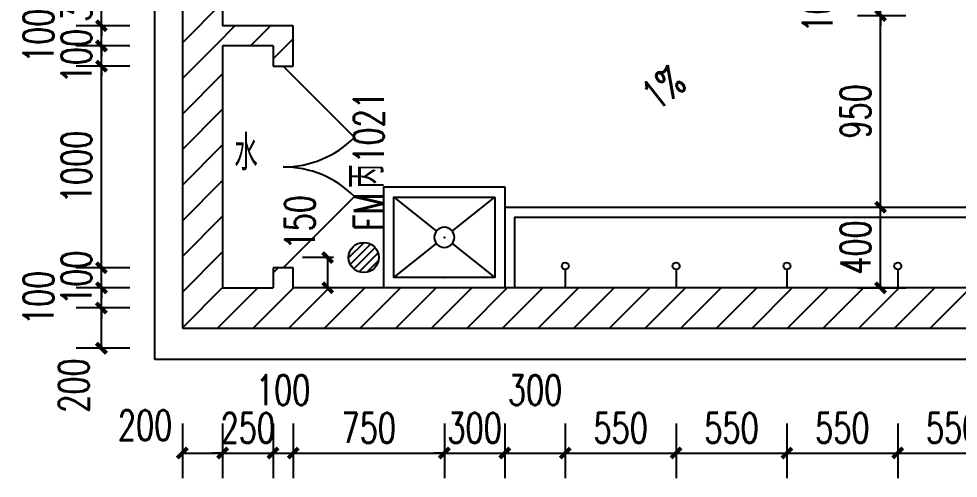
# Model space of a CAD drawing. Header units: millimetres. Extents: x -1048436 to -185795, y -983427 to 400387.
# Drawn here: x -618161 to -613499, y -718592 to -716312 of the extents above; entities that cross this region are included whole.
import ezdxf

# ---------------------------------------------------------------- set-up
doc = ezdxf.new("R2010")
doc.units = ezdxf.units.MM
doc.header["$LTSCALE"] = 500
for name, color, linetype in [('PUB_DIM', 3, 'Continuous'), ('建-填充', 9, 'Continuous'), ('建-墙', 254, 'Continuous'), ('建-文字', 4, 'Continuous'), ('建-洁具', 55, 'Continuous'), ('建-符号', 13, 'Continuous'), ('建-符号-门编号', 13, 'Continuous'), ('建-门扇', 32, 'Continuous')]:
    doc.layers.add(name, color=color, linetype=linetype)
doc.styles.add('_TCH_DIM', font='SIMPLEX', dxfattribs={"bigfont": 'GBCBIG'})
doc.styles.add('_TCH_DIM_T3', font='SIMPLEX', dxfattribs={"width": 0.705882, "bigfont": 'GBCBIG'})
doc.styles.add('_TCH_WINDOW', font='SIMPLEX', dxfattribs={"height": 3.5, "bigfont": 'GBCBIG'})
doc.styles.add('XD2008', font='xd-hzs.shx', dxfattribs={"width": 0.7, "bigfont": 'xd-hztxt.shx'})
doc.dimstyles.new('_TCH_ARCH&&50', dxfattribs={"dimtxt": 148.75, "dimasz": 50, "dimexe": 125, "dimexo": 150, "dimgap": 50, "dimtad": 1, "dimdec": 0, "dimzin": 0, "dimdsep": 46, "dimtxsty": '_TCH_DIM_T3', "dimblk": 'ARCHTICK', "dimcen": 0.09, "dimclrt": 7, "dimazin": 2, "dimtfac": 1, "dimtdec": 0, "dimtix": 1, "dimtmove": 2, "dimatfit": 3, "dimldrblk": 'ARCHTICK', "dimfxl": 1, "dimtolj": 1, "dimtzin": 0, "dimarcsym": 0})
pattern_1 = [(45, (0, 89.76), (-88.388383, 88.388383), [])]

# ---------------------------------------------------------------- blocks, each defined once
blk = doc.blocks.new('$lvtry$00000191')
at = {"color": 0}
blk.add_wipeout([(300, -500), (300, 0), (-300, 0), (-300, -500)], dxfattribs=at)
for p, q in [((-250, -50), (-39, -218.8)), ((39, -218.8), (250, -50)), ((-250, -450), (-39, -281.2)), ((39, -281.2), (250, -450))]:
    blk.add_line(p, q, dxfattribs=at)
for points in [[(300, -500), (300, 0), (-300, 0), (-300, -500)], [(250, -450), (250, -50), (-250, -50), (-250, -450)]]:
    blk.add_lwpolyline(points, close=True, dxfattribs=at)
blk.add_circle((0, -250), 50, dxfattribs=at)
for p in [(0, -50), (0, -250)]:
    blk.add_point(p, dxfattribs=at)
blk = doc.blocks.new('A$C19C77722')
at = {"layer": '建-洁具'}
h = blk.add_hatch(dxfattribs=at)
h.set_pattern_fill('LINE', color=256, scale=30, angle=45)
h.set_pattern_definition([(45, (-35038.453, -14012.062), (-20.205576, 20.205576), [])])
edge = h.paths.add_edge_path()
edge.add_arc((700.1, -3400), 75, 0, 360)
for p, q in [((1700.1, -3460), (1700.1, -3550)), ((2250.1, -3460), (2250.1, -3550)), ((2800.1, -3460), (2800.1, -3550)), ((3350.1, -3460), (3350.1, -3550))]:
    blk.add_line(p, q, dxfattribs=at)
for points in [[(1700.1, -3550), (1400.1, -3550), (1400.1, -3150), (4750.1, -3150), (4750.1, -3550), (4450.1, -3550)], [(1700.1, -3550), (1450.1, -3550), (1450.1, -3200), (4700.1, -3200), (4700.1, -3550), (4450.1, -3550)]]:
    blk.add_lwpolyline(points, dxfattribs=at)
for centre, radius in [((700.1, -3400), 75), ((1700.1, -3442.5), 17.5), ((2250.1, -3442.5), 17.5), ((2800.1, -3442.5), 17.5), ((3350.1, -3442.5), 17.5)]:
    blk.add_circle(centre, radius, dxfattribs=at)
at = {"layer": '建-洁具', "yscale": -1, "rotation": 359.9999999999999}
blk.add_blockref('$lvtry$00000191', (1100.1, -3550), dxfattribs=at)
blk = doc.blocks.new('_ArchTick')
at = {"color": 0, "linetype": 'ByBlock', "const_width": 0.4}
blk.add_lwpolyline([(-0.5, -0.5), (0.5, 0.5)], dxfattribs=at)
blk = doc.blocks.new('*D2241')
at = {"layer": 'Defpoints', "color": 0, "transparency": 16777216}
for p in [(-616627.9, -717496.9), (-616448.9, -717496.9), (-616448.9, -717646.9)]:
    blk.add_point(p, dxfattribs=at)
at = {"layer": 'PUB_DIM', "color": 0, "lineweight": -2, "transparency": 16777216}
for p, q in [((-616598.9, -717496.9), (-616752.9, -717496.9)), ((-616627.9, -717646.9), (-616627.9, -717496.9)), ((-616598.9, -717646.9), (-616752.9, -717646.9))]:
    blk.add_line(p, q, dxfattribs=at)
at = {"layer": 'PUB_DIM', "color": 0, "lineweight": -2, "transparency": 16777216, "xscale": 50, "yscale": 50, "zscale": 50}
for p, rotation in [((-616627.9, -717496.9), 90), ((-616627.9, -717646.9), 270)]:
    blk.add_blockref('_ArchTick', p, dxfattribs=dict(at, rotation=rotation))
at = {"layer": 'PUB_DIM', "color": 7, "transparency": 16777216, "insert": (-616765.4, -717321.9), "char_height": 148.75, "attachment_point": 5, "rotation": 90, "style": '_TCH_DIM_T3'}
blk.add_mtext('\\A1;150', dxfattribs=at)
blk = doc.blocks.new('*D2351')
at = {"layer": 'Defpoints', "color": 0, "transparency": 16777216}
for p in [(-614148.9, -717246.9), (-613884.3, -717246.9), (-614148.9, -717646.9)]:
    blk.add_point(p, dxfattribs=at)
at = {"layer": 'PUB_DIM', "color": 0, "lineweight": -2, "transparency": 16777216}
for p, q in [((-613998.9, -717246.9), (-613759.3, -717246.9)), ((-613884.3, -717646.9), (-613884.3, -717246.9)), ((-613998.9, -717646.9), (-613759.3, -717646.9))]:
    blk.add_line(p, q, dxfattribs=at)
at = {"layer": 'PUB_DIM', "color": 0, "lineweight": -2, "transparency": 16777216, "xscale": 50, "yscale": 50, "zscale": 50}
for p, rotation in [((-613884.3, -717246.9), 90), ((-613884.3, -717646.9), 270)]:
    blk.add_blockref('_ArchTick', p, dxfattribs=dict(at, rotation=rotation))
at = {"layer": 'PUB_DIM', "color": 7, "transparency": 16777216, "insert": (-614008.7, -717446.9), "char_height": 148.75, "attachment_point": 5, "rotation": 90, "style": '_TCH_DIM_T3'}
blk.add_mtext('\\A1;400', dxfattribs=at)
blk = doc.blocks.new('*D2352')
at = {"layer": 'Defpoints', "color": 0, "transparency": 16777216}
for p in [(-614148.9, -716296.5), (-613884.3, -716296.5), (-614148.9, -717246.9)]:
    blk.add_point(p, dxfattribs=at)
at = {"layer": 'PUB_DIM', "color": 0, "lineweight": -2, "transparency": 16777216}
for p, q in [((-613998.9, -716296.5), (-613759.3, -716296.5)), ((-613884.3, -717246.9), (-613884.3, -716296.5)), ((-613998.9, -717246.9), (-613759.3, -717246.9))]:
    blk.add_line(p, q, dxfattribs=at)
at = {"layer": 'PUB_DIM', "color": 0, "lineweight": -2, "transparency": 16777216, "xscale": 50, "yscale": 50, "zscale": 50}
for p, rotation in [((-613884.3, -716296.5), 90), ((-613884.3, -717246.9), 270)]:
    blk.add_blockref('_ArchTick', p, dxfattribs=dict(at, rotation=rotation))
at = {"layer": 'PUB_DIM', "color": 7, "transparency": 16777216, "insert": (-614008.7, -716771.7), "char_height": 148.75, "attachment_point": 5, "rotation": 90, "style": '_TCH_DIM_T3'}
blk.add_mtext('\\A1;950', dxfattribs=at)
blk = doc.blocks.new('*D2353')
at = {"layer": 'Defpoints', "color": 0, "transparency": 16777216}
for p in [(-614148.9, -716196.5), (-613884.3, -716196.5), (-614148.9, -716296.5)]:
    blk.add_point(p, dxfattribs=at)
at = {"layer": 'PUB_DIM', "color": 0, "lineweight": -2, "transparency": 16777216}
for p, q in [((-613884.3, -716196.5), (-613884.3, -716146.5)), ((-613998.9, -716196.5), (-613759.3, -716196.5)), ((-613884.3, -716296.5), (-613884.3, -716196.5)), ((-613998.9, -716296.5), (-613759.3, -716296.5)), ((-613884.3, -716296.5), (-613884.3, -716346.5))]:
    blk.add_line(p, q, dxfattribs=at)
at = {"layer": 'PUB_DIM', "color": 0, "lineweight": -2, "transparency": 16777216, "xscale": 50, "yscale": 50, "zscale": 50}
for p, rotation in [((-613884.3, -716196.5), 270), ((-613884.3, -716296.5), 90)]:
    blk.add_blockref('_ArchTick', p, dxfattribs=dict(at, rotation=rotation))
at = {"layer": 'PUB_DIM', "color": 7, "transparency": 16777216, "insert": (-614196.8, -716246.5), "char_height": 148.75, "attachment_point": 5, "rotation": 90, "style": '_TCH_DIM_T3'}
blk.add_mtext('\\A1;100', dxfattribs=at)
blk = doc.blocks.new('*D2378')
at = {"layer": 'Defpoints', "color": 0, "transparency": 16777216}
for p in [(-617349, -718169.5), (-617149, -718169.5), (-617149, -718466.6)]:
    blk.add_point(p, dxfattribs=at)
at = {"layer": 'PUB_DIM', "color": 0, "lineweight": -2, "transparency": 16777216}
for p, q in [((-617349, -718319.5), (-617349, -718591.6)), ((-617149, -718319.5), (-617149, -718591.6)), ((-617349, -718466.6), (-617149, -718466.6))]:
    blk.add_line(p, q, dxfattribs=at)
at = {"layer": 'PUB_DIM', "color": 0, "lineweight": -2, "transparency": 16777216, "xscale": 50, "yscale": 50, "zscale": 50, "rotation": 180}
blk.add_blockref('_ArchTick', (-617349, -718466.6), dxfattribs=at)
at = {"layer": 'PUB_DIM', "color": 0, "lineweight": -2, "transparency": 16777216, "xscale": 50, "yscale": 50, "zscale": 50}
blk.add_blockref('_ArchTick', (-617149, -718466.6), dxfattribs=at)
at = {"layer": 'PUB_DIM', "color": 7, "transparency": 16777216, "insert": (-617534, -718329.1), "char_height": 148.75, "attachment_point": 5, "style": '_TCH_DIM_T3'}
blk.add_mtext('\\A1;200', dxfattribs=at)
blk = doc.blocks.new('*D2379')
at = {"layer": 'Defpoints', "color": 0, "transparency": 16777216}
for p in [(-617149, -718169.5), (-616899, -718169.5), (-616899, -718466.6)]:
    blk.add_point(p, dxfattribs=at)
at = {"layer": 'PUB_DIM', "color": 0, "lineweight": -2, "transparency": 16777216}
for p, q in [((-617149, -718319.5), (-617149, -718591.6)), ((-616899, -718319.5), (-616899, -718591.6)), ((-617149, -718466.6), (-617199, -718466.6)), ((-617149, -718466.6), (-616899, -718466.6)), ((-616899, -718466.6), (-616849, -718466.6))]:
    blk.add_line(p, q, dxfattribs=at)
at = {"layer": 'PUB_DIM', "color": 0, "lineweight": -2, "transparency": 16777216, "xscale": 50, "yscale": 50, "zscale": 50}
blk.add_blockref('_ArchTick', (-617149, -718466.6), dxfattribs=at)
at = {"layer": 'PUB_DIM', "color": 0, "lineweight": -2, "transparency": 16777216, "xscale": 50, "yscale": 50, "zscale": 50, "rotation": 180}
blk.add_blockref('_ArchTick', (-616899, -718466.6), dxfattribs=at)
at = {"layer": 'PUB_DIM', "color": 7, "transparency": 16777216, "insert": (-617024, -718342.2), "char_height": 148.75, "attachment_point": 5, "style": '_TCH_DIM_T3'}
blk.add_mtext('\\A1;250', dxfattribs=at)
blk = doc.blocks.new('*D2380')
at = {"layer": 'Defpoints', "color": 0, "transparency": 16777216}
for p in [(-616899, -718169.5), (-616799, -718169.5), (-616799, -718466.6)]:
    blk.add_point(p, dxfattribs=at)
at = {"layer": 'PUB_DIM', "color": 0, "lineweight": -2, "transparency": 16777216}
for p, q in [((-616899, -718319.5), (-616899, -718591.6)), ((-616799, -718319.5), (-616799, -718591.6)), ((-616899, -718466.6), (-616799, -718466.6))]:
    blk.add_line(p, q, dxfattribs=at)
at = {"layer": 'PUB_DIM', "color": 0, "lineweight": -2, "transparency": 16777216, "xscale": 50, "yscale": 50, "zscale": 50, "rotation": 180}
blk.add_blockref('_ArchTick', (-616899, -718466.6), dxfattribs=at)
at = {"layer": 'PUB_DIM', "color": 0, "lineweight": -2, "transparency": 16777216, "xscale": 50, "yscale": 50, "zscale": 50}
blk.add_blockref('_ArchTick', (-616799, -718466.6), dxfattribs=at)
at = {"layer": 'PUB_DIM', "color": 7, "transparency": 16777216, "insert": (-616849, -718154.1), "char_height": 148.75, "attachment_point": 5, "style": '_TCH_DIM_T3'}
blk.add_mtext('\\A1;100', dxfattribs=at)
blk = doc.blocks.new('*D2381')
at = {"layer": 'Defpoints', "color": 0, "transparency": 16777216}
for p in [(-616799, -718169.5), (-616048.9, -718169.5), (-616048.9, -718466.6)]:
    blk.add_point(p, dxfattribs=at)
at = {"layer": 'PUB_DIM', "color": 0, "lineweight": -2, "transparency": 16777216}
for p, q in [((-616799, -718319.5), (-616799, -718591.6)), ((-616048.9, -718319.5), (-616048.9, -718591.6)), ((-616799, -718466.6), (-616048.9, -718466.6))]:
    blk.add_line(p, q, dxfattribs=at)
at = {"layer": 'PUB_DIM', "color": 0, "lineweight": -2, "transparency": 16777216, "xscale": 50, "yscale": 50, "zscale": 50, "rotation": 180}
blk.add_blockref('_ArchTick', (-616799, -718466.6), dxfattribs=at)
at = {"layer": 'PUB_DIM', "color": 0, "lineweight": -2, "transparency": 16777216, "xscale": 50, "yscale": 50, "zscale": 50}
blk.add_blockref('_ArchTick', (-616048.9, -718466.6), dxfattribs=at)
at = {"layer": 'PUB_DIM', "color": 7, "transparency": 16777216, "insert": (-616423.9, -718342.2), "char_height": 148.75, "attachment_point": 5, "style": '_TCH_DIM_T3'}
blk.add_mtext('\\A1;750', dxfattribs=at)
blk = doc.blocks.new('*D2382')
at = {"layer": 'Defpoints', "color": 0, "transparency": 16777216}
for p in [(-616048.9, -718169.5), (-615748.9, -718169.5), (-615748.9, -718466.6)]:
    blk.add_point(p, dxfattribs=at)
at = {"layer": 'PUB_DIM', "color": 0, "lineweight": -2, "transparency": 16777216}
for p, q in [((-616048.9, -718319.5), (-616048.9, -718591.6)), ((-615748.9, -718319.5), (-615748.9, -718591.6)), ((-616048.9, -718466.6), (-616098.9, -718466.6)), ((-616048.9, -718466.6), (-615748.9, -718466.6)), ((-615748.9, -718466.6), (-615698.9, -718466.6))]:
    blk.add_line(p, q, dxfattribs=at)
at = {"layer": 'PUB_DIM', "color": 0, "lineweight": -2, "transparency": 16777216, "xscale": 50, "yscale": 50, "zscale": 50}
blk.add_blockref('_ArchTick', (-616048.9, -718466.6), dxfattribs=at)
at = {"layer": 'PUB_DIM', "color": 0, "lineweight": -2, "transparency": 16777216, "xscale": 50, "yscale": 50, "zscale": 50, "rotation": 180}
blk.add_blockref('_ArchTick', (-615748.9, -718466.6), dxfattribs=at)
at = {"layer": 'PUB_DIM', "color": 7, "transparency": 16777216, "insert": (-615898.9, -718342.2), "char_height": 148.75, "attachment_point": 5, "style": '_TCH_DIM_T3'}
blk.add_mtext('\\A1;300', dxfattribs=at)
blk = doc.blocks.new('*D2383')
at = {"layer": 'Defpoints', "color": 0, "transparency": 16777216}
for p in [(-615748.9, -718169.5), (-615448.9, -718169.5), (-615448.9, -718466.6)]:
    blk.add_point(p, dxfattribs=at)
at = {"layer": 'PUB_DIM', "color": 0, "lineweight": -2, "transparency": 16777216}
for p, q in [((-615748.9, -718319.5), (-615748.9, -718591.6)), ((-615448.9, -718319.5), (-615448.9, -718591.6)), ((-615748.9, -718466.6), (-615448.9, -718466.6))]:
    blk.add_line(p, q, dxfattribs=at)
at = {"layer": 'PUB_DIM', "color": 0, "lineweight": -2, "transparency": 16777216, "xscale": 50, "yscale": 50, "zscale": 50, "rotation": 180}
blk.add_blockref('_ArchTick', (-615748.9, -718466.6), dxfattribs=at)
at = {"layer": 'PUB_DIM', "color": 0, "lineweight": -2, "transparency": 16777216, "xscale": 50, "yscale": 50, "zscale": 50}
blk.add_blockref('_ArchTick', (-615448.9, -718466.6), dxfattribs=at)
at = {"layer": 'PUB_DIM', "color": 7, "transparency": 16777216, "insert": (-615598.9, -718154.1), "char_height": 148.75, "attachment_point": 5, "style": '_TCH_DIM_T3'}
blk.add_mtext('\\A1;300', dxfattribs=at)
blk = doc.blocks.new('*D2384')
at = {"layer": 'Defpoints', "color": 0, "transparency": 16777216}
for p in [(-615448.9, -718169.5), (-614898.9, -718169.5), (-614898.9, -718466.6)]:
    blk.add_point(p, dxfattribs=at)
at = {"layer": 'PUB_DIM', "color": 0, "lineweight": -2, "transparency": 16777216}
for p, q in [((-615448.9, -718319.5), (-615448.9, -718591.6)), ((-614898.9, -718319.5), (-614898.9, -718591.6)), ((-615448.9, -718466.6), (-614898.9, -718466.6))]:
    blk.add_line(p, q, dxfattribs=at)
at = {"layer": 'PUB_DIM', "color": 0, "lineweight": -2, "transparency": 16777216, "xscale": 50, "yscale": 50, "zscale": 50, "rotation": 180}
blk.add_blockref('_ArchTick', (-615448.9, -718466.6), dxfattribs=at)
at = {"layer": 'PUB_DIM', "color": 0, "lineweight": -2, "transparency": 16777216, "xscale": 50, "yscale": 50, "zscale": 50}
blk.add_blockref('_ArchTick', (-614898.9, -718466.6), dxfattribs=at)
at = {"layer": 'PUB_DIM', "color": 7, "transparency": 16777216, "insert": (-615173.9, -718342.2), "char_height": 148.75, "attachment_point": 5, "style": '_TCH_DIM_T3'}
blk.add_mtext('\\A1;550', dxfattribs=at)
blk = doc.blocks.new('*D2385')
at = {"layer": 'Defpoints', "color": 0, "transparency": 16777216}
for p in [(-614898.9, -718169.5), (-614348.9, -718169.5), (-614348.9, -718466.6)]:
    blk.add_point(p, dxfattribs=at)
at = {"layer": 'PUB_DIM', "color": 0, "lineweight": -2, "transparency": 16777216}
for p, q in [((-614898.9, -718319.5), (-614898.9, -718591.6)), ((-614348.9, -718319.5), (-614348.9, -718591.6)), ((-614898.9, -718466.6), (-614348.9, -718466.6))]:
    blk.add_line(p, q, dxfattribs=at)
at = {"layer": 'PUB_DIM', "color": 0, "lineweight": -2, "transparency": 16777216, "xscale": 50, "yscale": 50, "zscale": 50, "rotation": 180}
blk.add_blockref('_ArchTick', (-614898.9, -718466.6), dxfattribs=at)
at = {"layer": 'PUB_DIM', "color": 0, "lineweight": -2, "transparency": 16777216, "xscale": 50, "yscale": 50, "zscale": 50}
blk.add_blockref('_ArchTick', (-614348.9, -718466.6), dxfattribs=at)
at = {"layer": 'PUB_DIM', "color": 7, "transparency": 16777216, "insert": (-614623.9, -718342.2), "char_height": 148.75, "attachment_point": 5, "style": '_TCH_DIM_T3'}
blk.add_mtext('\\A1;550', dxfattribs=at)
blk = doc.blocks.new('*D2386')
at = {"layer": 'Defpoints', "color": 0, "transparency": 16777216}
for p in [(-614348.9, -718169.5), (-613798.9, -718169.5), (-613798.9, -718466.6)]:
    blk.add_point(p, dxfattribs=at)
at = {"layer": 'PUB_DIM', "color": 0, "lineweight": -2, "transparency": 16777216}
for p, q in [((-614348.9, -718319.5), (-614348.9, -718591.6)), ((-613798.9, -718319.5), (-613798.9, -718591.6)), ((-614348.9, -718466.6), (-613798.9, -718466.6))]:
    blk.add_line(p, q, dxfattribs=at)
at = {"layer": 'PUB_DIM', "color": 0, "lineweight": -2, "transparency": 16777216, "xscale": 50, "yscale": 50, "zscale": 50, "rotation": 180}
blk.add_blockref('_ArchTick', (-614348.9, -718466.6), dxfattribs=at)
at = {"layer": 'PUB_DIM', "color": 0, "lineweight": -2, "transparency": 16777216, "xscale": 50, "yscale": 50, "zscale": 50}
blk.add_blockref('_ArchTick', (-613798.9, -718466.6), dxfattribs=at)
at = {"layer": 'PUB_DIM', "color": 7, "transparency": 16777216, "insert": (-614073.9, -718342.2), "char_height": 148.75, "attachment_point": 5, "style": '_TCH_DIM_T3'}
blk.add_mtext('\\A1;550', dxfattribs=at)
blk = doc.blocks.new('*D2387')
at = {"layer": 'Defpoints', "color": 0, "transparency": 16777216}
for p in [(-613798.9, -718169.5), (-613248.9, -718169.5), (-613248.9, -718466.6)]:
    blk.add_point(p, dxfattribs=at)
at = {"layer": 'PUB_DIM', "color": 0, "lineweight": -2, "transparency": 16777216}
for p, q in [((-613798.9, -718319.5), (-613798.9, -718591.6)), ((-613248.9, -718319.5), (-613248.9, -718591.6)), ((-613798.9, -718466.6), (-613248.9, -718466.6))]:
    blk.add_line(p, q, dxfattribs=at)
at = {"layer": 'PUB_DIM', "color": 0, "lineweight": -2, "transparency": 16777216, "xscale": 50, "yscale": 50, "zscale": 50, "rotation": 180}
blk.add_blockref('_ArchTick', (-613798.9, -718466.6), dxfattribs=at)
at = {"layer": 'PUB_DIM', "color": 0, "lineweight": -2, "transparency": 16777216, "xscale": 50, "yscale": 50, "zscale": 50}
blk.add_blockref('_ArchTick', (-613248.9, -718466.6), dxfattribs=at)
at = {"layer": 'PUB_DIM', "color": 7, "transparency": 16777216, "insert": (-613523.9, -718342.2), "char_height": 148.75, "attachment_point": 5, "style": '_TCH_DIM_T3'}
blk.add_mtext('\\A1;550', dxfattribs=at)
blk = doc.blocks.new('*D2405')
at = {"layer": 'Defpoints', "color": 0, "transparency": 16777216}
for p in [(-617750.5, -716036.5), (-617459.1, -716036.5), (-617459.1, -716346.9)]:
    blk.add_point(p, dxfattribs=at)
at = {"layer": 'PUB_DIM', "color": 0, "lineweight": -2, "transparency": 16777216}
for p, q in [((-617750.5, -716036.5), (-617750.5, -715986.5)), ((-617609.1, -716036.5), (-617875.5, -716036.5)), ((-617750.5, -716346.9), (-617750.5, -716036.5)), ((-617609.1, -716346.9), (-617875.5, -716346.9)), ((-617750.5, -716346.9), (-617750.5, -716396.9))]:
    blk.add_line(p, q, dxfattribs=at)
at = {"layer": 'PUB_DIM', "color": 0, "lineweight": -2, "transparency": 16777216, "xscale": 50, "yscale": 50, "zscale": 50}
for p, rotation in [((-617750.5, -716036.5), 270), ((-617750.5, -716346.9), 90)]:
    blk.add_blockref('_ArchTick', p, dxfattribs=dict(at, rotation=rotation))
at = {"layer": 'PUB_DIM', "color": 7, "transparency": 16777216, "insert": (-617874.9, -716191.7), "char_height": 148.75, "attachment_point": 5, "rotation": 90, "style": '_TCH_DIM_T3'}
blk.add_mtext('\\A1;310', dxfattribs=at)
blk = doc.blocks.new('*D2406')
at = {"layer": 'Defpoints', "color": 0, "transparency": 16777216}
for p in [(-617750.5, -716346.9), (-617459.1, -716346.9), (-617459.1, -716446.9)]:
    blk.add_point(p, dxfattribs=at)
at = {"layer": 'PUB_DIM', "color": 0, "lineweight": -2, "transparency": 16777216}
for p, q in [((-617750.5, -716346.9), (-617750.5, -716296.9)), ((-617609.1, -716346.9), (-617875.5, -716346.9)), ((-617750.5, -716446.9), (-617750.5, -716346.9)), ((-617609.1, -716446.9), (-617875.5, -716446.9)), ((-617750.5, -716446.9), (-617750.5, -716496.9))]:
    blk.add_line(p, q, dxfattribs=at)
at = {"layer": 'PUB_DIM', "color": 0, "lineweight": -2, "transparency": 16777216, "xscale": 50, "yscale": 50, "zscale": 50}
for p, rotation in [((-617750.5, -716346.9), 270), ((-617750.5, -716446.9), 90)]:
    blk.add_blockref('_ArchTick', p, dxfattribs=dict(at, rotation=rotation))
at = {"layer": 'PUB_DIM', "color": 7, "transparency": 16777216, "insert": (-618063, -716396.9), "char_height": 148.75, "attachment_point": 5, "rotation": 90, "style": '_TCH_DIM_T3'}
blk.add_mtext('\\A1;100', dxfattribs=at)
blk = doc.blocks.new('*D2407')
at = {"layer": 'Defpoints', "color": 0, "transparency": 16777216}
for p in [(-617750.5, -716446.9), (-617459.1, -716446.9), (-617459.1, -716547.3)]:
    blk.add_point(p, dxfattribs=at)
at = {"layer": 'PUB_DIM', "color": 0, "lineweight": -2, "transparency": 16777216}
for p, q in [((-617750.5, -716446.9), (-617750.5, -716396.9)), ((-617609.1, -716446.9), (-617875.5, -716446.9)), ((-617750.5, -716547.3), (-617750.5, -716446.9)), ((-617609.1, -716547.3), (-617875.5, -716547.3)), ((-617750.5, -716547.3), (-617750.5, -716597.3))]:
    blk.add_line(p, q, dxfattribs=at)
at = {"layer": 'PUB_DIM', "color": 0, "lineweight": -2, "transparency": 16777216, "xscale": 50, "yscale": 50, "zscale": 50}
for p, rotation in [((-617750.5, -716446.9), 270), ((-617750.5, -716547.3), 90)]:
    blk.add_blockref('_ArchTick', p, dxfattribs=dict(at, rotation=rotation))
at = {"layer": 'PUB_DIM', "color": 7, "transparency": 16777216, "insert": (-617874.9, -716497.1), "char_height": 148.75, "attachment_point": 5, "rotation": 90, "style": '_TCH_DIM_T3'}
blk.add_mtext('\\A1;100', dxfattribs=at)
blk = doc.blocks.new('*D2408')
at = {"layer": 'Defpoints', "color": 0, "transparency": 16777216}
for p in [(-617750.5, -716547.3), (-617459.1, -716547.3), (-617459.1, -717547.3)]:
    blk.add_point(p, dxfattribs=at)
at = {"layer": 'PUB_DIM', "color": 0, "lineweight": -2, "transparency": 16777216}
for p, q in [((-617609.1, -716547.3), (-617875.5, -716547.3)), ((-617750.5, -717547.3), (-617750.5, -716547.3)), ((-617609.1, -717547.3), (-617875.5, -717547.3))]:
    blk.add_line(p, q, dxfattribs=at)
at = {"layer": 'PUB_DIM', "color": 0, "lineweight": -2, "transparency": 16777216, "xscale": 50, "yscale": 50, "zscale": 50}
for p, rotation in [((-617750.5, -716547.3), 90), ((-617750.5, -717547.3), 270)]:
    blk.add_blockref('_ArchTick', p, dxfattribs=dict(at, rotation=rotation))
at = {"layer": 'PUB_DIM', "color": 7, "transparency": 16777216, "insert": (-617874.9, -717047.3), "char_height": 148.75, "attachment_point": 5, "rotation": 90, "style": '_TCH_DIM_T3'}
blk.add_mtext('\\A1;1000', dxfattribs=at)
blk = doc.blocks.new('*D2409')
at = {"layer": 'Defpoints', "color": 0, "transparency": 16777216}
for p in [(-617750.5, -717547.3), (-617459.1, -717547.3), (-617459.1, -717647.3)]:
    blk.add_point(p, dxfattribs=at)
at = {"layer": 'PUB_DIM', "color": 0, "lineweight": -2, "transparency": 16777216}
for p, q in [((-617750.5, -717547.3), (-617750.5, -717497.3)), ((-617609.1, -717547.3), (-617875.5, -717547.3)), ((-617750.5, -717647.3), (-617750.5, -717547.3)), ((-617609.1, -717647.3), (-617875.5, -717647.3)), ((-617750.5, -717647.3), (-617750.5, -717697.3))]:
    blk.add_line(p, q, dxfattribs=at)
at = {"layer": 'PUB_DIM', "color": 0, "lineweight": -2, "transparency": 16777216, "xscale": 50, "yscale": 50, "zscale": 50}
for p, rotation in [((-617750.5, -717547.3), 270), ((-617750.5, -717647.3), 90)]:
    blk.add_blockref('_ArchTick', p, dxfattribs=dict(at, rotation=rotation))
at = {"layer": 'PUB_DIM', "color": 7, "transparency": 16777216, "insert": (-617874.9, -717597.3), "char_height": 148.75, "attachment_point": 5, "rotation": 90, "style": '_TCH_DIM_T3'}
blk.add_mtext('\\A1;100', dxfattribs=at)
blk = doc.blocks.new('*D2410')
at = {"layer": 'Defpoints', "color": 0, "transparency": 16777216}
for p in [(-617750.5, -717647.3), (-617459.1, -717647.3), (-617459.1, -717746.9)]:
    blk.add_point(p, dxfattribs=at)
at = {"layer": 'PUB_DIM', "color": 0, "lineweight": -2, "transparency": 16777216}
for p, q in [((-617750.5, -717647.3), (-617750.5, -717597.3)), ((-617609.1, -717647.3), (-617875.5, -717647.3)), ((-617750.5, -717746.9), (-617750.5, -717647.3)), ((-617609.1, -717746.9), (-617875.5, -717746.9)), ((-617750.5, -717746.9), (-617750.5, -717796.9))]:
    blk.add_line(p, q, dxfattribs=at)
at = {"layer": 'PUB_DIM', "color": 0, "lineweight": -2, "transparency": 16777216, "xscale": 50, "yscale": 50, "zscale": 50}
for p, rotation in [((-617750.5, -717647.3), 270), ((-617750.5, -717746.9), 90)]:
    blk.add_blockref('_ArchTick', p, dxfattribs=dict(at, rotation=rotation))
at = {"layer": 'PUB_DIM', "color": 7, "transparency": 16777216, "insert": (-618063, -717697.1), "char_height": 148.75, "attachment_point": 5, "rotation": 90, "style": '_TCH_DIM_T3'}
blk.add_mtext('\\A1;100', dxfattribs=at)
blk = doc.blocks.new('*D2411')
at = {"layer": 'Defpoints', "color": 0, "transparency": 16777216}
for p in [(-617750.5, -717746.9), (-617459.1, -717746.9), (-617459.1, -717946.9)]:
    blk.add_point(p, dxfattribs=at)
at = {"layer": 'PUB_DIM', "color": 0, "lineweight": -2, "transparency": 16777216}
for p, q in [((-617609.1, -717746.9), (-617875.5, -717746.9)), ((-617750.5, -717946.9), (-617750.5, -717746.9)), ((-617609.1, -717946.9), (-617875.5, -717946.9))]:
    blk.add_line(p, q, dxfattribs=at)
at = {"layer": 'PUB_DIM', "color": 0, "lineweight": -2, "transparency": 16777216, "xscale": 50, "yscale": 50, "zscale": 50}
for p, rotation in [((-617750.5, -717746.9), 90), ((-617750.5, -717946.9), 270)]:
    blk.add_blockref('_ArchTick', p, dxfattribs=dict(at, rotation=rotation))
at = {"layer": 'PUB_DIM', "color": 7, "transparency": 16777216, "insert": (-617888, -718131.9), "char_height": 148.75, "attachment_point": 5, "rotation": 90, "style": '_TCH_DIM_T3'}
blk.add_mtext('\\A1;200', dxfattribs=at)

msp = doc.modelspace()

# ---------------------------------------------------------------- linework, layer by layer
at = {"layer": '建-墙'}
for p, q in [((-617349, -714796.9), (-617349, -716446.5)), ((-617349, -716446.9), (-617349, -717846.9)), ((-617349, -717846.9), (-616799, -717846.9)), ((-616798.9, -717846.9), (-612349, -717846.9))]:
    msp.add_line(p, q, dxfattribs=at)
at = {"layer": '建-符号'}
for points in [[(-617486.3, -718003.2), (-617486.3, -715821.7), (-617591.3, -715783.5), (-617381.3, -715746.4), (-617486.3, -715709.2), (-617486.3, -713527.7)], [(-608276.1, -718003.2), (-612825, -718003.2), (-612863.2, -718108.2), (-612900.2, -717898.2), (-612937.5, -718003.2), (-617486.3, -718003.2)]]:
    msp.add_lwpolyline(points, dxfattribs=at)

# ---------------------------------------------------------------- block references
msp.add_blockref('A$C19C77722', (-617149, -714096.5))

# ---------------------------------------------------------------- dimensions: what is measured, and where the dimension line sits
at = {"layer": 'PUB_DIM'}
for p1, p2, distance, picture, middle in [((-617459.1, -716346.9), (-617459.1, -716036.5), 291.5, '*D2405', (-617874.9, -716191.7)), ((-617459.1, -716547.3), (-617459.1, -716446.9), 291.5, '*D2407', (-617874.9, -716497.1)), ((-617459.1, -717547.3), (-617459.1, -716547.3), 291.5, '*D2408', (-617874.9, -717047.3)), ((-617459.1, -717647.3), (-617459.1, -717547.3), 291.5, '*D2409', (-617874.9, -717597.3)), ((-617149, -718169.5), (-616899, -718169.5), -297.1, '*D2379', (-617024, -718342.2)), ((-616799, -718169.5), (-616048.9, -718169.5), -297.1, '*D2381', (-616423.9, -718342.2)), ((-616048.9, -718169.5), (-615748.9, -718169.5), -297.1, '*D2382', (-615898.9, -718342.2)), ((-615448.9, -718169.5), (-614898.9, -718169.5), -297.1, '*D2384', (-615173.9, -718342.2)), ((-614898.9, -718169.5), (-614348.9, -718169.5), -297.1, '*D2385', (-614623.9, -718342.2)), ((-614348.9, -718169.5), (-613798.9, -718169.5), -297.1, '*D2386', (-614073.9, -718342.2)), ((-613798.9, -718169.5), (-613248.9, -718169.5), -297.1, '*D2387', (-613523.9, -718342.2))]:
    dim = msp.add_aligned_dim(p1=p1, p2=p2, distance=distance, dimstyle='_TCH_ARCH&&50', dxfattribs=at)
    dim.commit()
    dim.dimension.update_dxf_attribs({"geometry": picture, "text_midpoint": middle})
for base, p1, p2, angle, picture, middle in [((-617750.5, -716346.9), (-617459.1, -716446.9), (-617459.1, -716346.9), 90, '*D2406', (-618063, -716396.9)), ((-617750.5, -717647.3), (-617459.1, -717746.9), (-617459.1, -717647.3), 90, '*D2410', (-618063, -717697.1)), ((-617750.5, -717746.9), (-617459.1, -717946.9), (-617459.1, -717746.9), 90, '*D2411', (-617888, -718131.9)), ((-616799, -718466.6), (-616899, -718169.5), (-616799, -718169.5), 0, '*D2380', (-616849, -718154.1)), ((-615448.9, -718466.6), (-615748.9, -718169.5), (-615448.9, -718169.5), 0, '*D2383', (-615598.9, -718154.1)), ((-617149, -718466.6), (-617349, -718169.5), (-617149, -718169.5), 0, '*D2378', (-617534, -718329.1))]:
    dim = msp.add_linear_dim(base=base, p1=p1, p2=p2, angle=angle, dimstyle='_TCH_ARCH&&50', dxfattribs=at)
    dim.commit()
    dim.dimension.update_dxf_attribs({"geometry": picture, "text_midpoint": middle, "dimtype": 129})

# ---------------------------------------------------------------- next in the draw order: hatches: boundary and pattern name
at = {"layer": '建-填充'}
h = msp.add_hatch(dxfattribs=at)
h.set_pattern_fill('普通砖', color=256, scale=50, style=0)
h.set_pattern_definition(pattern_1)
h.paths.add_polyline_path([(-617282.3, -714696.8), (-617349, -714796.9), (-617349, -716446.5), (-617249, -716421.8), (-617149, -716346.9), (-617149, -714696.5)])
h = msp.add_hatch(dxfattribs=at)
h.set_pattern_fill('普通砖', color=256, scale=50, style=0)
h.set_pattern_definition(pattern_1)
h.paths.add_polyline_path([(-616899, -716446.9), (-616799, -716346.9), (-617149, -716346.9), (-617249, -716421.8), (-617149, -716446.9)])
h = msp.add_hatch(dxfattribs=at)
h.set_pattern_fill('普通砖', color=256, scale=50, style=0)
h.set_pattern_definition(pattern_1)
h.paths.add_polyline_path([(-616899, -716446.9), (-616899, -716547.3), (-616799, -716547.3), (-616799, -716346.9)])
h = msp.add_hatch(dxfattribs=at)
h.set_pattern_fill('普通砖', color=256, scale=50, style=0)
h.set_pattern_definition(pattern_1)
h.paths.add_polyline_path([(-617249, -716421.8), (-617349, -716446.9), (-617349, -717846.9), (-617149, -717646.9), (-617149, -716446.9)])
h = msp.add_hatch(dxfattribs=at)
h.set_pattern_fill('普通砖', color=256, scale=50, style=0)
h.set_pattern_definition(pattern_1)
h.paths.add_polyline_path([(-616799, -717646.9), (-616799, -717547.3), (-616899, -717547.3), (-616899, -717646.9), (-616824, -717746.9)])
h = msp.add_hatch(dxfattribs=at)
h.set_pattern_fill('普通砖', color=256, scale=50, style=0)
h.set_pattern_definition(pattern_1)
h.paths.add_polyline_path([(-617149, -717646.9), (-617349, -717846.9), (-616799, -717846.9), (-616824, -717746.9), (-616899, -717646.9)])
h = msp.add_hatch(dxfattribs=at)
h.set_pattern_fill('普通砖', color=256, scale=50, style=0)
h.set_pattern_definition(pattern_1)
h.paths.add_polyline_path([(-616798.9, -717846.9), (-612349, -717846.9), (-612349, -717646.9), (-616799, -717646.9), (-616824, -717746.9)])

# ---------------------------------------------------------------- next in the draw order: linework, layer by layer
at = {"layer": '建-墙'}
for p, q in [((-617149, -714696.5), (-617149, -716346.9)), ((-616799, -716346.9), (-617149, -716346.9)), ((-616799, -716547.3), (-616799, -716346.9)), ((-616899, -716446.9), (-617149, -716446.9)), ((-617149, -716446.9), (-617149, -717646.9)), ((-616899, -716446.9), (-616899, -716547.3)), ((-616899, -716547.3), (-616799, -716547.3)), ((-616799, -717547.3), (-616899, -717547.3)), ((-616899, -717547.3), (-616899, -717646.9)), ((-616799, -717646.9), (-616799, -717547.3)), ((-617149, -717646.9), (-616899, -717646.9)), ((-612349, -717646.9), (-616799, -717646.9))]:
    msp.add_line(p, q, dxfattribs=at)
at = {"layer": '建-符号'}
msp.add_lwpolyline([(-614503.3, -716448, 0, 0, 0), (-615167.6, -716981.7, 40, 0, 0), (-615284.5, -717075.7, 0, 0, 0)], format="xyseb", dxfattribs=at)
at = {"layer": '建-门扇'}
for p, q in [((-616849, -716547.3), (-616495.4, -716900.8)), ((-616849, -717547.3), (-616495.4, -717193.7))]:
    msp.add_line(p, q, dxfattribs=at)
for centre, start, end in [((-616849, -716547.3), 270, 315), ((-616849, -717547.3), 45, 90)]:
    msp.add_arc(centre, 500, start, end, dxfattribs=at)

# ---------------------------------------------------------------- next in the draw order: texts
at = {"layer": '建-文字', "style": '_TCH_DIM', "width": 0.705882}
msp.add_text('1%', height=148.75, rotation=38.7798, dxfattribs=at).set_placement((-614993, -716774.2))
at = {"layer": '建-文字', "style": 'XD2008', "width": 0.7}
msp.add_text('水', height=175, dxfattribs=at).set_placement((-617091.3, -717064.2, 0))
at = {"layer": '建-符号-门编号', "style": '_TCH_WINDOW', "width": 0.705882}
for s, p in [('1021', (-616349.7, -717031.3)), ('FM', (-616349.7, -717364.1))]:
    msp.add_text(s, height=148.75, rotation=90, dxfattribs=at).set_placement(p)
at = {"layer": '建-符号-门编号', "style": '_TCH_WINDOW'}
msp.add_text('丙', height=168.8, rotation=90, dxfattribs=at).set_placement((-616349.7, -717154.1))

# ---------------------------------------------------------------- next in the draw order: dimensions: what is measured, and where the dimension line sits
at = {"layer": 'PUB_DIM'}
for base, p1, p2, picture, middle in [((-613884.3, -716196.5), (-614148.9, -716296.5), (-614148.9, -716196.5), '*D2353', (-614196.8, -716246.5)), ((-616627.9, -717496.9), (-616448.9, -717646.9), (-616448.9, -717496.9), '*D2241', (-616765.4, -717321.9))]:
    dim = msp.add_linear_dim(base=base, p1=p1, p2=p2, angle=90, dimstyle='_TCH_ARCH&&50', dxfattribs=at)
    dim.commit()
    dim.dimension.update_dxf_attribs({"geometry": picture, "text_midpoint": middle, "dimtype": 129})
for p1, p2, picture, middle in [((-614148.9, -717246.9), (-614148.9, -716296.5), '*D2352', (-614008.7, -716771.7)), ((-614148.9, -717646.9), (-614148.9, -717246.9), '*D2351', (-614008.7, -717446.9))]:
    dim = msp.add_aligned_dim(p1=p1, p2=p2, distance=-264.5, dimstyle='_TCH_ARCH&&50', dxfattribs=at)
    dim.commit()
    dim.dimension.update_dxf_attribs({"geometry": picture, "text_midpoint": middle})

doc.saveas('drawing.dxf')
